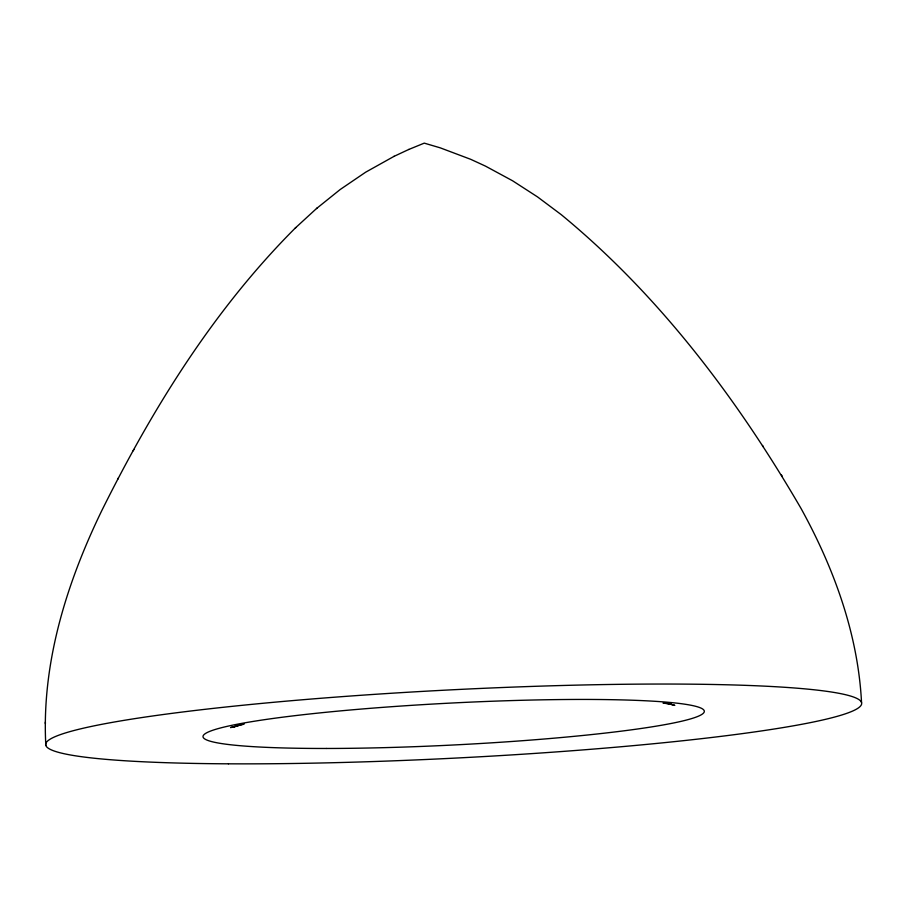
<?xml version="1.0" encoding="UTF-8"?>
<svg xmlns="http://www.w3.org/2000/svg" width="907" height="907" viewBox="0 0 907 907"><rect width="100%" height="100%" fill="white"/><g stroke="black" fill="none" stroke-linecap="round" stroke-linejoin="round"><path stroke-width="1.36" d="M45.826 745.384C41.359 663.686 66.449 583.462 101.743 510.709C152.671 408.207 214.007 309.423 295.263 228.065L295.897 227.487M117.638 479.361L118.386 477.989M133.17 450.779L133.873 449.487M316.498 208.553L340.227 189.484L365.702 172.171L394.171 156.287M295.263 228.065L317.019 208.066M408.728 149.485L424.261 143.136L440.201 147.83L470.733 159.326L485.472 166.117L512.58 180.776L537.568 196.932L561.206 214.63C659.559 295.569 737.323 398.899 801.074 508.521C833.93 568.179 858.033 634.004 861.537 702.517M393.876 156.435L408.876 149.417M241.341 724.092L233.598 727.074L238.212 725.498M244.017 723.888L230.571 727.584L243.768 724.228M663.028 703.072L671.248 704.172L663.595 702.902M670.012 704.093L674.819 705.385L668.096 703.549M781.449 474.996L782.299 476.356M762.504 445.473L763.32 446.766M45.35 722.063L45.395 723.741M228.451 763.819A408.524 34.183 -2.9 0 0 860.913 705.555A408.524 34.183 -2.9 0 0 271.669 702.471A408.524 34.183 -2.9 0 0 228.451 763.819M326.339 748.468A250.944 20.997 -2.9 0 0 704.297 711.542A250.944 20.997 -2.9 0 0 330.397 711.848A250.944 20.997 -2.9 0 0 326.339 748.468"/></g></svg>
